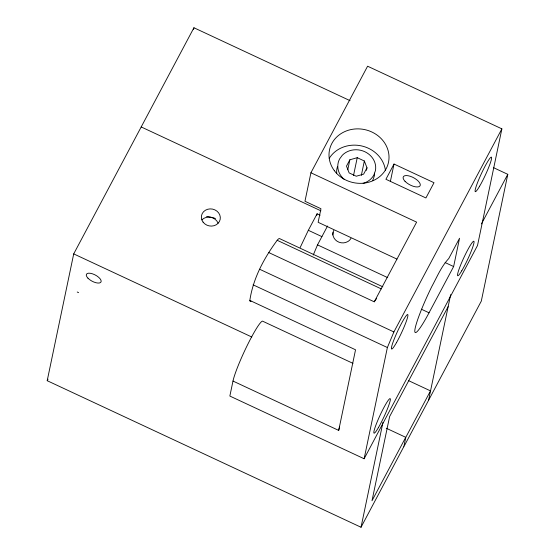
<?xml version="1.0" encoding="UTF-8"?>
<svg xmlns="http://www.w3.org/2000/svg" width="555" height="555" viewBox="0 0 555 555"><rect width="100%" height="100%" fill="white"/><g stroke="black" fill="none" stroke-linecap="round" stroke-linejoin="round"><path stroke-width="0.83" d="M332.702 234.973L333.062 232.413M408.57 380.647L430.5 390.887L405.795 437.333L403.825 446.768L428.578 400.28L450.66 294.601M403.742 446.782L361.027 527.25L47.203 380.702L73.711 253.892L193.938 27.75L350.08 100.677M193.584 29.443L193.938 27.75M352.952 363.352L262.903 321.31A35.083 3.878 -65 0 0 248.078 343.746A35.083 3.878 -65 0 0 232.989 381.056L229.853 396.055L364.129 458.756L477.515 245.511L501.88 128.857L367.597 66.212L310.918 172.778L304.966 201.264L320.963 208.736L318.133 222.298L396.915 259.088M251.04 301.192A34.646 3.829 -65 0 1 249.833 300.421C253.08 278.527 263.861 258.422 276.841 240.759L277.167 240.287A34.646 3.829 -65 0 1 279.505 238.574L382.86 286.831M316.752 215.451L317.099 213.786L320.124 215.201M347.77 169.774L349.851 159.798L357.24 157.682L364.344 160.999L366.994 167.804L366.46 170.35M353.528 175.47L357.24 157.682M361.333 175.401L364.344 160.999M390.38 181.45L394.015 164.044L434.01 182.72L425.914 197.955L385.912 179.279L394.015 164.044M232.989 381.056L338.696 430.416L355.54 349.782L249.833 300.421M364.129 458.756L387.376 347.527L393.897 331.945L501.88 128.857M361.027 527.25L382.957 422.362M453.636 266.546L459.547 238.255L448.745 258.561C441.211 266.539 436.958 277.118 431.741 286.671A41.243 4.558 -65 0 0 414.842 330.183A41.243 4.558 -65 0 0 429.036 312.791L453.636 266.546L445.145 262.577M493.673 167.735L507.797 174.332L481.296 301.122L428.578 400.28M372.752 180.389L374.264 176.171A19.037 17.122 11.8 0 0 374.569 173.195M313.27 255.002L317.515 244.873L327.547 226.01M300.186 247.488L308.33 230.29L317.099 213.786M47.203 380.702L48.008 379.183M349.851 159.798L346.493 166.112L349.144 172.917L356.248 176.233L363.636 174.117L366.994 167.804M268.551 252.456L374.257 301.809L416.618 222.139L310.918 172.778M481.442 223.908L507.797 174.332M448.121 306.686L389.603 416.611L371.996 500.763L405.726 437.312L386.252 428.217M374.257 301.809L376.651 298.43M141.206 126.949L320.901 210.824M308.33 230.29L321.928 236.638M317.515 244.873L387.716 277.653M277.167 240.287L381.306 288.912M421.314 309.19L429.036 312.791M259.622 269.244L393.897 331.945M253.094 284.826L387.376 347.527M73.711 253.892L251.817 337.017M77.235 292.013L78.574 292.638M350.961 238.31A9.518 8.561 11.8 0 1 347.784 241.585L345.585 242.521A9.518 8.561 11.8 0 1 335.366 239.815A9.518 8.561 11.8 0 1 333.819 230.304M338.696 430.416A35.083 3.878 -65 0 1 339.591 426.948M363.137 183.386A19.037 17.122 11.8 0 0 373.883 174.964L375.395 170.746A19.037 17.122 11.8 0 0 364.843 151.723A19.037 17.122 11.8 0 0 342.282 155.282L339.604 158.952A19.037 17.122 11.8 0 0 344.482 179.598M336.719 173.07A19.037 17.122 11.8 0 1 337.558 166.438M329.254 158.335A30.136 27.112 11.8 0 1 361.402 145.896A30.136 27.112 11.8 0 1 385.441 170.517M206.578 216.561A38.066 34.243 11.8 0 1 215.486 218.462M201.895 219.856A9.518 8.561 11.8 0 1 218.053 223.138M405.039 181.312A9.518 4.024 28 0 0 419.76 186.182A9.518 4.024 28 0 0 410.305 176.296A9.518 4.024 28 0 0 405.039 181.312M461.774 270.771A19.037 2.102 -65 0 0 474.053 241.848A19.037 2.102 -65 0 0 461.51 262.924A19.037 2.102 -65 0 0 461.774 270.771M378.357 427.711A19.037 2.102 -65 0 0 390.359 399.087A19.037 2.102 -65 0 0 377.567 420.926A19.037 2.102 -65 0 0 378.357 427.711M396.45 342.692A19.037 2.102 -65 0 0 407.869 314.754A19.037 2.102 -65 0 0 394.66 337.974A19.037 2.102 -65 0 0 396.45 342.692M334.332 170.656A30.136 27.112 11.8 0 0 386.148 168.775A30.136 27.112 11.8 0 0 356.546 128.885A30.136 27.112 11.8 0 0 334.332 170.656M479.617 186.216A19.037 2.102 -65 0 0 491.619 157.599A19.037 2.102 -65 0 0 478.826 179.431A19.037 2.102 -65 0 0 479.617 186.216M87.947 278.166A8.249 3.483 28 0 0 100.705 282.391A8.249 3.483 28 0 0 92.505 273.823A8.249 3.483 28 0 0 87.947 278.166M203.054 222.09A9.518 8.561 11.8 0 0 219.419 221.494A9.518 8.561 11.8 0 0 210.067 208.895A9.518 8.561 11.8 0 0 203.054 222.09"/></g></svg>
